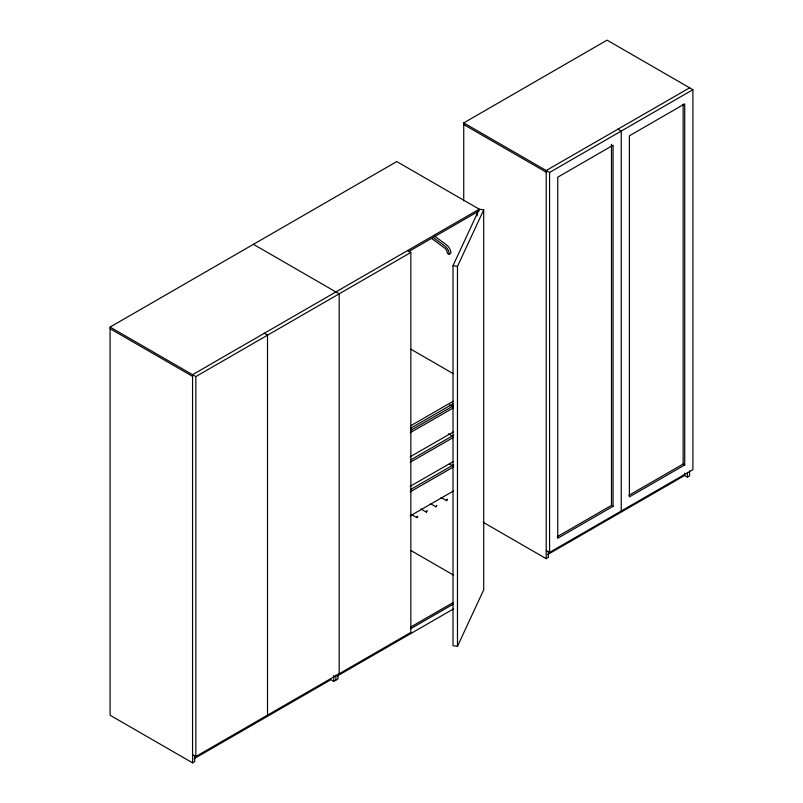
<?xml version="1.0" encoding="UTF-8"?>
<svg xmlns="http://www.w3.org/2000/svg" width="803" height="803" viewBox="0 0 803 803"><rect width="100%" height="100%" fill="white"/><g stroke="black" fill="none" stroke-linecap="round" stroke-linejoin="round"><path stroke-width="1.2" d="M453.002 265.713L479.24 209.181L483.707 209.874L483.707 589.824L457.479 646.345L453.002 645.652L453.002 265.713L457.479 266.395L483.707 209.874M431.914 238.632L445.193 248.458A5.611 3.563 54.5 0 1 447.231 252.182L447.482 253.487L449.268 254.32L450.915 253.156A8.04 5.109 54.5 0 0 446.277 244.644L433.961 235.721M192.569 762.85L110.091 715.232L110.091 327.072L396.762 161.574L479.24 209.181L192.569 374.69L192.569 762.85L194.697 761.615L194.697 755.753M463.732 200.85L463.732 122.899L607.068 40.15L692.909 89.705L692.909 469.655L549.573 552.404L546.301 550.517M689.636 87.818L546.211 170.517L546.211 558.677L548.339 557.443L548.339 551.581M408.657 251.58L479.24 210.828M110.091 327.072L195.842 376.587L410.845 252.453L410.845 632.403L195.842 756.526L192.569 754.639M463.732 122.899L549.573 172.464L692.909 89.705M410.825 425.7L453.203 401.239M410.825 428.17L453.203 403.708M557.252 536.715L611.485 505.398L613.07 506.312L613.07 145.243L557.744 177.182L557.744 538.251L613.07 506.312M628.92 495.331L683.152 464.024L684.728 464.937L684.728 103.868L629.411 135.807L629.411 496.876L684.728 464.937M410.825 626.982L453.203 602.521M410.825 628.629L453.203 604.167M194.025 758.725L330.926 679.689L333.767 681.325L338.033 678.866L338.033 674.179M337.36 675.965L453.615 608.855M547.676 554.552L684.568 475.517L687.408 477.153L689.546 475.928L689.546 470.919M410.554 430.438L453.725 405.615M410.203 432.717L453.374 407.894M410.203 456.756L453.374 431.934M410.554 459.999L453.725 435.176M410.203 462.277L453.374 437.454M410.203 486.317L453.374 461.494M410.554 489.549L453.725 464.726M410.203 491.827L453.374 467.005M410.203 515.867L453.374 491.045M446.538 500.67L447.341 499.275L446.538 500.67L441.108 497.529M435.909 506.803L436.712 505.408L435.909 506.803L430.478 503.672M426.363 512.143L427.256 510.838L426.483 511.049L426.363 512.143L420.933 509.012M416.837 517.644L417.731 516.339L416.837 516.72L416.837 517.644L411.407 514.512M449.419 404.853L452.661 406.709M448.345 433.781L452.661 436.26M449.419 463.953L453.735 466.443M617.969 129.193L621.241 131.08L621.241 511.029M463.732 124.545L546.211 172.163M407.573 250.566L410.845 252.453M253.427 244.323L339.177 293.828L339.177 673.777M410.905 349.225L453.233 373.656M264.237 333.315L267.509 335.202L267.509 715.152M483.265 522.341L546.211 558.677M110.091 328.718L192.569 376.336M410.925 550.517L453.283 574.968M434.082 238.14L444.631 245.818A8.04 5.109 54.5 0 1 449.268 254.32M687.408 472.465L687.408 477.153M684.568 473.168L684.568 475.517M683.152 104.209L683.152 464.024M611.485 144.329L611.485 505.398M549.573 172.464L549.573 552.404M477.102 212.062L477.102 215.816M457.479 266.395L457.479 646.345M335.905 675.092L335.905 680.101M333.767 675.464L333.767 681.325M195.842 376.587L195.842 756.526"/></g></svg>
